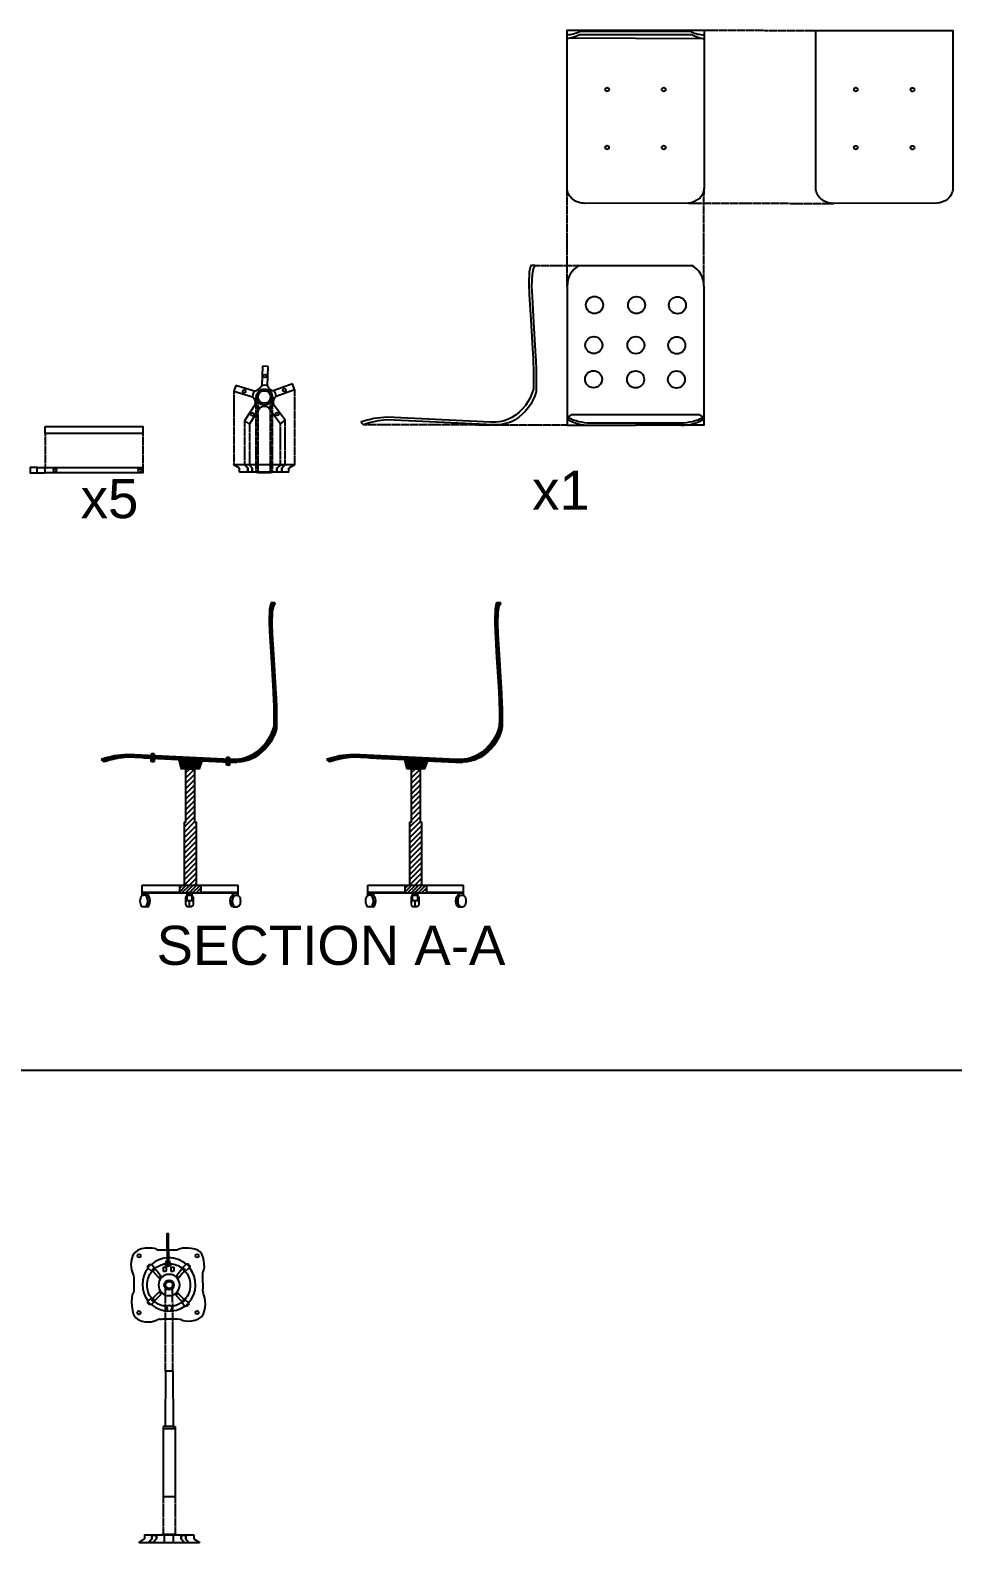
# Model space of a CAD drawing. Header units: millimetres. Extents: x 588 to 1533, y 329 to 716.
# Drawn here: x 1296.5 to 1532.5, y 328.8 to 715.7 of the extents above; entities that cross this region are included whole.
import ezdxf

# ---------------------------------------------------------------- set-up
doc = ezdxf.new("R2010")
doc.units = ezdxf.units.MM
doc.linetypes.add('ACAD_ISO02W100', pattern=[15, 12, -3])
for name, color, linetype in [('A-SECTION', 254, 'Continuous'), ('A-SECTION-1', 253, 'Continuous'), ('A-SECTION-LINE', 1, 'Continuous'), ('G-ANNO-TEXT', 3, 'Continuous'), ('LINE', 3, 'ACAD_ISO02W100'), ('viti e bulloni', 2, 'Continuous')]:
    doc.layers.add(name, color=color, linetype=linetype)

# ---------------------------------------------------------------- blocks, each defined once
blk = doc.blocks.new('base')
for p, q in [((1354.47, 617.59), (1354.31, 612.62)), ((1355.97, 617.54), (1354.47, 617.59)), ((1355.81, 612.57), (1355.97, 617.54)), ((1347.65, 612.65), (1347.2, 611.22)), ((1352.35, 611.16), (1347.65, 612.65)), ((1362.16, 613.04), (1357.48, 611.35)), ((1357.97, 609.93), (1362.67, 611.63)), ((1362.67, 611.63), (1362.16, 613.04)), ((1347.2, 611.22), (1351.97, 609.71)), ((1352.64, 607.8), (1349.9, 603.61)), ((1360.3, 603.77), (1357.33, 607.81)), ((1349.9, 603.61), (1351.16, 602.79)), ((1351.16, 602.79), (1353.84, 606.9)), ((1356.13, 606.91), (1359.09, 602.88)), ((1359.09, 602.88), (1360.3, 603.77))]:
    blk.add_line(p, q)
for centre, radius in [((1355.14, 615.07), 0.4), ((1349.81, 611.18), 0.4), ((1354.97, 609.69), 2.06), ((1360.06, 611.49), 0.4), ((1354.97, 609.69), 1.6), ((1351.9, 605.29), 0.4), ((1358.21, 605.34), 0.4)]:
    blk.add_circle(centre, radius)
for centre, radius, start, end in [((1351.6, 614.22), 3.15, 283.8359, 329.4537), ((1354.97, 609.69), 3.01, 73.8234, 102.7124), ((1357.37, 612.95), 1.61, 193.6595, 273.7209), ((1354.97, 609.69), 3.01, 4.6652, 33.557), ((1354.97, 609.69), 3.01, 150.5772, 179.4957), ((1350.88, 608.26), 1.81, 345.1845, 53.281), ((1354.97, 609.69), 3.01, 218.9698, 247.9111), ((1354.97, 609.69), 3.01, 292.5968, 321.4883), ((1359.2, 608.4), 1.97, 128.828, 197.3255), ((1354.99, 605.23), 2.03, 56.0297, 124.4782)]:
    blk.add_arc(centre, radius, start, end)
blk = doc.blocks.new('rotella')
for p, q in [((931.3, 584.51), (931.29, 582.47)), ((931.29, 582.47), (931.45, 581.77)), ((931.45, 585.16), (931.3, 584.51)), ((931.68, 585.27), (931.45, 585.16)), ((932.65, 581.54), (932.65, 583.66)), ((933.62, 585.27), (933.85, 585.16)), ((933.85, 585.16), (934, 584.51)), ((934.01, 582.47), (933.85, 581.77)), ((934, 584.51), (934.01, 582.47)), ((931.45, 581.77), (931.92, 581.54)), ((931.92, 581.54), (933.38, 581.54)), ((933.85, 581.77), (933.38, 581.54))]:
    blk.add_line(p, q)
blk = doc.blocks.new('Dado esagonale - 10 mm di lato')
at = {"color": 0, "linetype": 'Continuous'}
for p, q in [((-9.2, -6.8), (-9.2, 6.8)), ((-0.7, 9.1), (-8.5, 9.1)), ((-0.7, 4.5), (-8.5, 4.5)), ((0, -6.8), (0, 6.8)), ((-0.7, -4.5), (-8.5, -4.5)), ((-0.7, -9.1), (-8.5, -9.1))]:
    blk.add_line(p, q, dxfattribs=at)
for centre, radius, start, end in [((-5, 6.8), 4.19, 147.13278, 212.86722), ((6.6, 0), 15.7, 163.22135, 196.77865), ((-4.2, 6.8), 4.19, 327.13278, 32.86722), ((-15.7, 0), 15.7, 343.22135, 16.77865), ((-5, -6.8), 4.19, 147.13278, 212.86722), ((-4.2, -6.8), 4.19, 327.13278, 32.86722)]:
    blk.add_arc(centre, radius, start, end, dxfattribs=at)
blk = doc.blocks.new('bullone sedile')
blk.add_lwpolyline([(33.4, 69.4), (33.4, 67.4), (55.5, 67.4), (55.5, 69.4), (33.4, 69.4)])
at = {"rotation": 270}
blk.add_blockref('Dado esagonale - 10 mm di lato', (44.5, 69.4), dxfattribs=at)

msp = doc.modelspace()

# ---------------------------------------------------------------- hatches: boundary and pattern name
at = {"layer": 'A-SECTION'}
h = msp.add_hatch(dxfattribs=at)
h.set_pattern_fill('ANSI31', color=256, scale=0.1)
h.set_pattern_definition([(45, (-9.7947, 0), (-0.2245064, 0.2245064), [])])
h.paths.add_polyline_path([(1353.94, 529.68, 0.198397), (1359.47, 536.95, 0.01359), (1359.48, 542.44, 0.008603), (1359.33, 545.91), (1358.81, 554.64), (1358.41, 561.2), (1358.31, 563.91), (1358.41, 566.92), (1358.69, 568.35), (1359.16, 569.22), (1358.12, 569.22), (1357.99, 568.98), (1357.71, 567.56), (1357.61, 564.55), (1357.7, 561.83), (1358.1, 555.27), (1358.62, 546.54, -0.008603), (1358.77, 543.07, -0.01359), (1358.76, 537.59, -0.198397), (1353.23, 530.31, -0.083501), (1350.58, 529.31, -0.065658), (1347.79, 529.12), (1321.34, 530.38, 0.081098), (1314.57, 529.12), (1315.28, 528.49, -0.057119), (1321.38, 529.75), (1334.56, 529.14), (1340.41, 528.87), (1348.5, 528.49, 0.065658), (1351.28, 528.67, 0.083501)])
h = msp.add_hatch(dxfattribs=at)
h.set_pattern_fill('ANSI31', color=256, scale=0.1)
h.set_pattern_definition([(45, (47.9251, 0), (-0.2245064, 0.2245064), [])])
h.paths.add_polyline_path([(1411.66, 529.68, 0.198397), (1417.18, 536.95, 0.01359), (1417.2, 542.44, 0.008603), (1417.05, 545.91), (1416.53, 554.64), (1416.13, 561.2), (1416.03, 563.91), (1416.13, 566.92), (1416.41, 568.35), (1416.88, 569.22), (1415.84, 569.22), (1415.7, 568.98), (1415.43, 567.56), (1415.33, 564.55), (1415.42, 561.83), (1415.82, 555.27), (1416.34, 546.54, -0.008603), (1416.49, 543.07, -0.01359), (1416.48, 537.59, -0.198397), (1410.95, 530.31, -0.083501), (1408.3, 529.31, -0.065658), (1405.51, 529.12), (1379.06, 530.38, 0.081098), (1372.29, 529.12), (1373, 528.49, -0.057119), (1379.1, 529.75), (1392.28, 529.14), (1398.13, 528.87), (1406.22, 528.49, 0.065658), (1409, 528.67, 0.083501)])
h = msp.add_hatch(dxfattribs=at)
h.set_pattern_fill('ANSI31', color=256, scale=0.3)
h.set_pattern_definition([(45, (-9.7947, 0), (-0.6735192, 0.6735192), [])])
h.paths.add_polyline_path([(1338.97, 513.04), (1338.61, 513.04), (1338.61, 526.78), (1336.23, 526.78), (1336.23, 513.04), (1335.81, 513.04), (1335.81, 496.99), (1338.97, 496.99)])
h = msp.add_hatch(dxfattribs=at)
h.set_pattern_fill('ANSI31', color=256, scale=0.3)
h.set_pattern_definition([(45, (47.9251, 0), (-0.6735192, 0.6735192), [])])
h.paths.add_polyline_path([(1396.69, 513.04), (1396.33, 513.04), (1396.33, 526.78), (1393.95, 526.78), (1393.95, 513.04), (1393.53, 513.04), (1393.53, 496.99), (1396.69, 496.99)])
at = {"layer": 'A-SECTION-1'}
h = msp.add_hatch(dxfattribs=at)
h.set_pattern_fill('ANSI31', color=256, scale=0.1)
h.set_pattern_definition([(45, (-57.7198, 0), (-0.2245064, 0.2245064), [])])
h.paths.add_polyline_path([(1340.37, 528.77), (1349.36, 528.37), (1349.36, 528.47, -0.020277), (1348.5, 528.49), (1340.41, 528.87), (1334.56, 529.14), (1325.57, 529.56), (1325.57, 529.46), (1334.59, 529.04), (1335.21, 526.78), (1336.23, 526.78), (1338.61, 526.78), (1339.65, 526.78)])
h = msp.add_hatch(dxfattribs=at)
h.set_pattern_fill('ANSI31', color=256, scale=0.1)
h.paths.add_polyline_path([(1398.09, 528.77), (1407.08, 528.37), (1407.08, 528.47, -0.020277), (1406.22, 528.49), (1398.13, 528.87), (1392.28, 529.14), (1383.29, 529.56), (1383.29, 529.46), (1392.31, 529.04), (1392.93, 526.78), (1393.95, 526.78), (1396.33, 526.78), (1397.37, 526.78)])
h = msp.add_hatch(dxfattribs=at)
h.set_pattern_fill('ANSI31', color=256, scale=0.2)
h.set_pattern_definition([(45, (-57.7198, 0), (-0.4490128, 0.4490128), [])])
h.paths.add_polyline_path([(1340.14, 496.99), (1338.97, 496.99), (1335.81, 496.99), (1334.64, 496.99), (1334.64, 494.99), (1336.5, 494.99), (1336.5, 495), (1337.91, 495), (1340.14, 494.99)])
h = msp.add_hatch(dxfattribs=at)
h.set_pattern_fill('ANSI31', color=256, scale=0.2)
h.paths.add_polyline_path([(1397.86, 496.99), (1396.69, 496.99), (1393.53, 496.99), (1392.36, 496.99), (1392.36, 494.99), (1394.22, 494.99), (1394.22, 495), (1395.63, 495), (1397.86, 494.99)])

# ---------------------------------------------------------------- linework, layer by layer
for p, q in [((1425.62, 655.51), (1424.57, 655.51)), ((1436.95, 655.51), (1465.78, 655.51)), ((1381.03, 615.41), (1381.73, 614.77)), ((1435, 617.36), (1467.73, 617.36)), ((1439.7, 615.25), (1463.02, 615.25)), ((1348.6, 604.52), (1348.6, 604.62)), ((1348.6, 604.62), (1364.07, 604.62)), ((1350.03, 603.62), (1348.6, 604.52)), ((1350.03, 602.62), (1350.03, 603.62)), ((1351.3, 604.52), (1351.3, 604.62)), ((1352.56, 604.52), (1351.3, 604.52)), ((1352.12, 603.62), (1351.3, 604.52)), ((1351.39, 604.52), (1352.21, 603.62)), ((1352.12, 602.62), (1352.12, 603.62)), ((1352.12, 603.62), (1352.21, 603.62)), ((1352.21, 602.72), (1352.21, 603.62)), ((1352.47, 604.52), (1353.29, 603.62)), ((1352.56, 604.62), (1352.56, 604.52)), ((1353.38, 603.62), (1352.56, 604.52)), ((1353.29, 602.72), (1353.29, 603.62)), ((1353.38, 603.62), (1353.29, 603.62)), ((1353.38, 602.62), (1353.38, 603.62)), ((1359.6, 603.62), (1360.49, 604.52)), ((1359.6, 602.62), (1359.6, 603.62)), ((1359.68, 603.62), (1360.57, 604.52)), ((1359.68, 602.72), (1359.68, 603.62)), ((1360.49, 604.62), (1360.49, 604.52)), ((1360.49, 604.52), (1361.7, 604.52)), ((1360.73, 603.62), (1361.62, 604.52)), ((1360.73, 603.62), (1360.73, 602.72)), ((1361.7, 604.52), (1360.81, 603.62)), ((1360.81, 603.62), (1360.81, 602.62)), ((1361.7, 604.62), (1361.7, 604.52)), ((1364.07, 604.52), (1362.66, 603.62)), ((1362.66, 602.62), (1362.66, 603.62)), ((1364.07, 604.62), (1364.07, 604.52)), ((1362.66, 602.62), (1350.03, 602.62)), ((1352.21, 602.72), (1353.29, 602.72)), ((1354.31, 602.52), (1354.31, 602.62)), ((1358.44, 602.52), (1354.31, 602.52)), ((1354.77, 602.42), (1354.77, 602.52)), ((1357.97, 602.42), (1354.77, 602.42)), ((1357.97, 602.52), (1357.97, 602.42)), ((1358.44, 602.62), (1358.44, 602.52)), ((1359.68, 602.72), (1360.73, 602.72)), ((1325.14, 496.99), (1335.81, 496.99)), ((1325.14, 494.99), (1325.14, 496.99)), ((1338.97, 496.99), (1349.65, 496.99)), ((1349.65, 494.99), (1349.65, 496.99)), ((1382.86, 496.99), (1393.53, 496.99)), ((1382.86, 494.99), (1382.86, 496.99)), ((1396.69, 496.99), (1407.37, 496.99)), ((1407.37, 494.99), (1407.37, 496.99)), ((1325.83, 491.44), (1325.26, 491.44)), ((1325.83, 494.39), (1325.42, 494.39)), ((1326.42, 491.44), (1325.83, 491.44)), ((1326.42, 494.39), (1326.01, 494.39)), ((1326.55, 492.92), (1327.14, 492.92)), ((1348.23, 492.92), (1347.65, 492.92)), ((1348.36, 494.39), (1348.77, 494.39)), ((1348.36, 491.44), (1348.95, 491.44)), ((1348.95, 494.39), (1349.36, 494.39)), ((1348.95, 491.44), (1349.52, 491.44)), ((1383.55, 491.44), (1382.98, 491.44)), ((1383.55, 494.39), (1383.14, 494.39)), ((1384.14, 491.44), (1383.55, 491.44)), ((1384.14, 494.39), (1383.73, 494.39)), ((1384.27, 492.92), (1384.86, 492.92)), ((1405.95, 492.92), (1405.37, 492.92)), ((1406.08, 494.39), (1406.49, 494.39)), ((1406.08, 491.44), (1406.67, 491.44)), ((1406.67, 494.39), (1407.08, 494.39)), ((1406.67, 491.44), (1407.24, 491.44)), ((1331.4, 400.95), (1331.49, 400.95)), ((1331.94, 400.95), (1332.02, 400.95)), ((1340.58, 396.68), (1340.6, 393.69)), ((1331.07, 372.63), (1331, 358.52)), ((1332.94, 372.63), (1331.07, 372.63)), ((1332.94, 372.63), (1333.02, 358.52)), ((1333.02, 358.52), (1330.51, 358.52)), ((1330.51, 358.52), (1330.51, 340.61)), ((1330.51, 358.52), (1330.51, 358.01)), ((1330.51, 358.01), (1333.51, 358.01)), ((1333.02, 358.52), (1333.51, 358.52)), ((1333.51, 358.52), (1333.51, 340.61)), ((1330.51, 340.61), (1333.51, 340.61)), ((1324.31, 328.87), (1325.72, 329.77)), ((1324.31, 328.77), (1324.31, 328.87)), ((1325.72, 330.77), (1338.35, 330.77)), ((1325.72, 330.77), (1325.72, 329.77)), ((1326.68, 328.87), (1327.57, 329.77)), ((1326.68, 328.77), (1326.68, 328.87)), ((1327.89, 328.87), (1326.68, 328.87)), ((1327.65, 329.77), (1326.76, 328.87)), ((1327.57, 329.77), (1327.57, 330.77)), ((1327.65, 329.77), (1327.65, 330.67)), ((1328.7, 330.67), (1327.65, 330.67)), ((1328.7, 329.77), (1327.81, 328.87)), ((1328.78, 329.77), (1327.89, 328.87)), ((1327.89, 328.77), (1327.89, 328.87)), ((1328.7, 330.67), (1328.7, 329.77)), ((1328.78, 330.77), (1328.78, 329.77)), ((1329.94, 330.77), (1329.94, 330.87)), ((1329.94, 330.87), (1334.07, 330.87)), ((1330.41, 330.87), (1330.41, 330.97)), ((1330.41, 330.97), (1333.61, 330.97)), ((1330.85, 328.77), (1330.85, 330.77)), ((1333.14, 328.77), (1333.14, 330.77)), ((1333.61, 330.97), (1333.61, 330.87)), ((1334.07, 330.87), (1334.07, 330.77)), ((1335, 330.77), (1335, 329.77)), ((1335, 329.77), (1335.82, 328.87)), ((1335, 329.77), (1335.09, 329.77)), ((1335.09, 330.67), (1335.09, 329.77)), ((1336.17, 330.67), (1335.09, 330.67)), ((1335.91, 328.87), (1335.09, 329.77)), ((1335.82, 328.77), (1335.82, 328.87)), ((1335.82, 328.87), (1337.08, 328.87)), ((1336.17, 330.67), (1336.17, 329.77)), ((1336.26, 329.77), (1336.17, 329.77)), ((1336.99, 328.87), (1336.17, 329.77)), ((1336.26, 330.77), (1336.26, 329.77)), ((1336.26, 329.77), (1337.08, 328.87)), ((1337.08, 328.87), (1337.08, 328.77)), ((1338.35, 330.77), (1338.35, 329.77)), ((1338.35, 329.77), (1339.78, 328.87)), ((1339.78, 328.87), (1339.78, 328.77)), ((1339.78, 328.77), (1324.31, 328.77))]:
    msp.add_line(p, q)
for points in [[(1433.82, 675.29), (1433.88, 715.66), (1468.88, 715.67), (1468.88, 675.29, -0.231255), (1467.51, 672.49, -0.140847), (1464.87, 671.43), (1438.42, 671.38, -0.165877), (1435.27, 672.45, -0.224933), (1433.82, 675.29, -0.224933)], [(1497.47, 675.26), (1497.53, 715.63), (1532.53, 715.64), (1532.54, 675.26, -0.231255), (1531.17, 672.46, -0.140847), (1528.53, 671.4), (1502.07, 671.35, -0.165877), (1498.93, 672.41, -0.224933), (1497.47, 675.26, -0.224933)], [(1424.57, 655.51), (1424.44, 655.26), (1424.16, 653.84), (1424.07, 650.83), (1424.16, 648.11), (1424.56, 641.56), (1425.08, 632.82, -0.008603), (1425.23, 629.36, -0.01359), (1425.22, 623.87, -0.198397), (1419.69, 616.6, -0.083501), (1417.04, 615.59, -0.065658), (1414.25, 615.41), (1387.8, 616.67, 0.081098), (1381.03, 615.41)], [(1425.62, 655.51), (1425.15, 654.63), (1424.87, 653.21), (1424.77, 650.2), (1424.87, 647.48), (1425.27, 640.93), (1425.79, 632.19, -0.008603), (1425.93, 628.72, -0.01359), (1425.92, 623.24, -0.198397), (1420.4, 615.96, -0.083501), (1417.74, 614.96, -0.065658), (1414.95, 614.77), (1387.83, 616.03, 0.057119), (1381.73, 614.77, 0.028948)]]:
    msp.add_lwpolyline(points, format="xyb")
for points in [[(1468.88, 713.51), (1433.87, 713.61)], [(1437.04, 714.6), (1465.68, 714.58)], [(1465.69, 715.29), (1437.05, 715.32)], [(1433.88, 650.19), (1433.86, 614.63), (1451.36, 614.63)], [(1468.85, 650.19), (1468.86, 614.63), (1451.36, 614.63)], [(1300.3, 614.33), (1325.3, 614.33), (1325.3, 612.53), (1300.3, 612.53)], [(1300.3, 612.53), (1300.3, 614.33)], [(1298.26, 602.49), (1298.26, 603.79), (1296.46, 603.79), (1296.46, 602.49), (1298.26, 602.49)], [(1300.3, 603.79), (1325.3, 603.79), (1325.3, 602.49), (1300.3, 602.49), (1300.3, 603.79)], [(1325.13, 494.36), (1325.13, 494.39), (1325.42, 494.39)], [(1334.64, 495.11), (1325.14, 495.11)], [(1325.14, 494.99), (1349.65, 494.99)], [(1349.65, 495.11), (1340.14, 495.11)], [(1349.66, 494.36), (1349.66, 494.39), (1349.36, 494.39)], [(1382.85, 494.36), (1382.85, 494.39), (1383.14, 494.39)], [(1392.36, 495.11), (1382.86, 495.11)], [(1382.86, 494.99), (1407.37, 494.99)], [(1407.37, 495.11), (1397.86, 495.11)], [(1407.38, 494.36), (1407.38, 494.39), (1407.08, 494.39)], [(1331.95, 399.52), (1331.84, 407.8), (1331.39, 407.8), (1331.5, 399.51)], [(1327.61, 398.19), (1326.6, 399.03)], [(1328.37, 398.96), (1327.46, 399.95)], [(1335.38, 399), (1336.35, 400.06)], [(1336.14, 398.14), (1337.21, 399.15)], [(1327.48, 391.32), (1326.59, 390.64)], [(1336.01, 391), (1336.95, 390.17)], [(1328.26, 390.49), (1327.45, 389.72)], [(1335.26, 390.3), (1336, 389.33)]]:
    msp.add_lwpolyline(points)
for points in [[(1325.14, 494.99), (1326.54, 494.99), (1326.54, 494.39), (1325.14, 494.39)], [(1337.91, 495), (1336.5, 495), (1336.5, 494.39), (1337.91, 494.39)], [(1337.92, 494.39), (1336.51, 494.39), (1336.51, 493.1), (1337.92, 493.1)], [(1349.65, 494.99), (1348.24, 494.99), (1348.24, 494.39), (1349.65, 494.39)], [(1382.86, 494.99), (1384.26, 494.99), (1384.26, 494.39), (1382.86, 494.39)], [(1395.63, 495), (1394.22, 495), (1394.22, 494.39), (1395.63, 494.39)], [(1395.64, 494.39), (1394.23, 494.39), (1394.23, 493.1), (1395.64, 493.1)], [(1407.37, 494.99), (1405.96, 494.99), (1405.96, 494.39), (1407.37, 494.39)]]:
    msp.add_lwpolyline(points, close=True)
for centre, radius in [((1444.1, 700.53), 0.486), ((1458.57, 700.52), 0.486), ((1507.75, 700.5), 0.486), ((1522.22, 700.49), 0.486), ((1444.08, 685.69), 0.486), ((1458.57, 685.68), 0.486), ((1507.74, 685.66), 0.486), ((1522.23, 685.64), 0.486), ((1440.86, 645.39), 2.18), ((1451.62, 645.37), 2.18), ((1462.07, 645.33), 2.18), ((1440.69, 635.13), 2.18), ((1451.45, 635.11), 2.18), ((1461.91, 635.07), 2.18), ((1440.62, 626.39), 2.18), ((1451.38, 626.37), 2.18), ((1461.83, 626.33), 2.18), ((1302.78, 603.14), 0.4), ((1324.44, 603.1), 0.4), ((1324.32, 402.16), 0.442), ((1324.32, 402.16), 0.442), ((1339.16, 402.16), 0.442), ((1331.99, 394.71), 1.23), ((1331.99, 394.71), 0.911), ((1324.29, 387.64), 0.442), ((1339.16, 387.65), 0.442)]:
    msp.add_circle(centre, radius)
for centre, radius, start, end in [((1432.66, 723.09), 9.55, 277.1639, 297.3274), ((1433.36, 723.46), 8.94, 273.2834, 294.3991), ((1470.3, 723.07), 9.66, 241.4822, 261.5586), ((1468.78, 721.23), 6.7, 242.5243, 270.8307), ((1439.72, 650.35), 5.85, 118.2955, 181.6314), ((1463, 650.35), 5.85, 358.3686, 61.7045), ((1435.73, 615.53), 1.97, 111.981, 161.4981), ((1439.9, 627.31), 12.69, 241.5863, 269.1058), ((1439.9, 627.93), 12.69, 242.8358, 269.1058), ((1462.83, 627.93), 12.69, 270.8942, 297.1642), ((1462.83, 627.31), 12.69, 270.8942, 298.4137), ((1466.99, 615.53), 1.97, 18.5019, 68.019), ((1332, 394.83), 6.84, 142.1508, 217.7409), ((1331.97, 394.84), 6.81, 94.1523, 131.4124), ((1331.97, 394.84), 6.81, 50.0285, 90.3668), ((1332, 394.81), 6.78, 316.8419, 39.8073), ((1331.97, 394.89), 6.87, 228.8365, 305.9488)]:
    msp.add_arc(centre, radius, start, end)
for centre, start_param, end_param in [((1325.26, 492.92), 0, 3.141593), ((1325.83, 492.92), 3.141593, 6.283185), ((1326.13, 492.92), 3.141593, 4.712389), ((1326.42, 492.92), 3.141593, 6.283185), ((1382.98, 492.92), 0, 3.141593), ((1383.55, 492.92), 3.141593, 6.283185), ((1383.85, 492.92), 3.141593, 4.712389), ((1384.14, 492.92), 3.141593, 6.283185)]:
    msp.add_ellipse(centre, major_axis=(0, 1.47), ratio=0.488012, start_param=start_param, end_param=end_param)
at = {"extrusion": (0, 0, -1)}
for centre, start_param, end_param in [((1348.36, 492.92), 3.141593, 6.283185), ((1348.66, 492.92), 3.141593, 4.712389), ((1348.95, 492.92), 3.141593, 6.283185), ((1349.52, 492.92), 0, 3.141593), ((1406.08, 492.92), 3.141593, 6.283185), ((1406.38, 492.92), 3.141593, 4.712389), ((1406.67, 492.92), 3.141593, 6.283185), ((1407.24, 492.92), 0, 3.141593)]:
    msp.add_ellipse(centre, major_axis=(0, 1.47), ratio=0.488012, start_param=start_param, end_param=end_param, dxfattribs=at)
for points, knots in [([(1328.6, 403.92), (1328.19, 404.25), (1323.77, 404.63), (1322.74, 402.3), (1321.71, 399.97), (1322.52, 398.2), (1322.91, 397.14)], [0, 0, 0, 0, 1, 1, 1, 2, 2, 2, 2]), ([(1331.45, 403.6), (1330.02, 403.61), (1329.31, 403.62), (1329.17, 403.62), (1328.86, 403.62), (1328.95, 403.74), (1328.6, 403.92)], [0.121151, 0.121151, 0.121151, 0.121151, 1, 1, 1, 2, 2, 2, 2]), ([(1340.84, 398.4), (1341.27, 398.82), (1341.07, 402.85), (1339.34, 403.65), (1337.4, 404.33), (1334.52, 404.22), (1334.11, 403.67), (1333.96, 403.57), (1333.96, 403.64), (1333.79, 403.62), (1333.41, 403.6), (1332.8, 403.59), (1332.08, 403.59)], [0, 0, 0, 0, 1, 1, 1, 2, 2, 2, 3, 3, 3, 4, 4, 4, 4]), ([(1331.39, 389.17), (1330.08, 389.3), (1328.97, 389.83), (1328.26, 390.49), (1327.79, 390.57), (1327.49, 390.84), (1327.48, 391.32), (1326.79, 392.19), (1326.35, 393.38), (1326.35, 394.68), (1326.35, 396.02), (1326.83, 397.26), (1327.61, 398.19), (1327.57, 398.67), (1327.97, 399.02), (1328.37, 398.96), (1329.08, 399.55), (1330.01, 399.99), (1331.02, 400.15)], [0, 0, 0, 0, 1, 1, 1, 2, 2, 2, 3, 3, 3, 4, 4, 4, 5, 5, 5, 6, 6, 6, 6]), ([(1326.6, 399.03), (1326.54, 399.16), (1326.52, 399.4), (1326.53, 399.52), (1326.53, 399.55), (1326.54, 399.56), (1326.56, 399.57), (1326.58, 399.57), (1326.59, 399.57), (1326.61, 399.56), (1326.85, 399.43), (1327.09, 399.56), (1326.9, 399.81), (1326.88, 399.84), (1326.88, 399.85), (1326.87, 399.89), (1326.88, 399.92), (1326.88, 399.93), (1326.92, 399.95), (1327.05, 400.01), (1327.29, 399.99), (1327.46, 399.95)], [0, 0, 0, 0, 1, 1, 1, 2, 2, 2, 3, 3, 3, 4, 4, 4, 5, 5, 5, 6, 6, 6, 6.851177, 6.851177, 6.851177, 6.851177]), ([(1328.5, 398.68), (1328.5, 398.68), (1329.66, 397.3), (1329.89, 397.1), (1329.64, 396.52), (1329.31, 396.59), (1329.31, 396.59), (1329.31, 396.59), (1327.94, 398.12), (1327.94, 398.12), (1328, 398.59), (1328.5, 398.68), (1328.5, 398.68)], [0, 0, 0, 0, 1, 1, 1, 2, 2, 2, 3, 3, 3, 4, 4, 4, 4]), ([(1330.58, 398.25), (1330.54, 398.29), (1330.56, 398.37), (1330.54, 398.51), (1330.54, 398.73), (1330.56, 399.17), (1330.57, 399.26), (1330.81, 399.29), (1330.95, 399.3), (1330.95, 399.3), (1331.1, 399.28), (1331.17, 399.3), (1331.21, 399.25)], [0, 0, 0, 0, 1, 1, 1, 2, 2, 2, 3, 3, 3, 4, 4, 4, 4]), ([(1331.21, 399.25), (1331.21, 399.24), (1331.22, 399.22), (1331.22, 399.21), (1331.21, 398.93), (1331.23, 398.52), (1331.21, 398.41), (1331.19, 398.23), (1331.22, 398.19), (1331.03, 398.19), (1330.85, 398.18), (1330.94, 398.19), (1330.8, 398.17), (1330.72, 398.17), (1330.6, 398.2), (1330.58, 398.25)], [0, 0, 0, 0, 1, 1, 1, 2, 2, 2, 3, 3, 3, 4, 4, 4, 5, 5, 5, 5]), ([(1332.02, 400.95), (1332.15, 400.44), (1332.23, 400.26), (1332.34, 399.96), (1332.47, 399.6), (1331.93, 399.49), (1331.72, 399.48), (1331.41, 399.49), (1330.98, 399.69), (1331.03, 399.9), (1331.07, 400.12), (1331.4, 400.95), (1331.4, 400.95)], [0.010478, 0.010478, 0.010478, 0.010478, 1, 1, 1, 2, 2, 2, 3, 3, 3, 4, 4, 4, 4]), ([(1332.3, 400.19), (1333.44, 400.11), (1334.47, 399.68), (1335.38, 399), (1335.76, 398.98), (1336.13, 398.63), (1336.14, 398.14), (1336.91, 397.31), (1337.41, 396.05), (1337.41, 394.68), (1337.41, 393.27), (1336.88, 391.98), (1336.01, 391), (1336.02, 390.7), (1335.65, 390.32), (1335.26, 390.3), (1334.61, 389.78), (1333.76, 389.39), (1332.72, 389.19)], [0, 0, 0, 0, 1, 1, 1, 2, 2, 2, 3, 3, 3, 4, 4, 4, 5, 5, 5, 6, 6, 6, 6]), ([(1332.55, 398.25), (1332.51, 398.29), (1332.53, 398.37), (1332.52, 398.51), (1332.51, 398.73), (1332.54, 399.17), (1332.54, 399.26), (1332.79, 399.29), (1332.93, 399.3), (1332.93, 399.3), (1333.08, 399.28), (1333.15, 399.3), (1333.18, 399.25)], [0, 0, 0, 0, 1, 1, 1, 2, 2, 2, 3, 3, 3, 4, 4, 4, 4]), ([(1333.18, 399.25), (1333.19, 399.24), (1333.2, 399.22), (1333.2, 399.21), (1333.19, 398.93), (1333.21, 398.52), (1333.18, 398.41), (1333.16, 398.23), (1333.19, 398.19), (1333.01, 398.19), (1332.83, 398.18), (1332.91, 398.19), (1332.77, 398.17), (1332.69, 398.17), (1332.57, 398.2), (1332.55, 398.25)], [0, 0, 0, 0, 1, 1, 1, 2, 2, 2, 3, 3, 3, 4, 4, 4, 5, 5, 5, 5]), ([(1335.86, 398.24), (1335.86, 398.24), (1334.68, 396.91), (1334.51, 396.65), (1333.92, 396.82), (1333.94, 397.17), (1333.94, 397.17), (1333.94, 397.17), (1335.24, 398.73), (1335.24, 398.73), (1335.7, 398.73), (1335.86, 398.24), (1335.86, 398.24)], [0, 0, 0, 0, 1, 1, 1, 2, 2, 2, 3, 3, 3, 4, 4, 4, 4]), ([(1336.35, 400.06), (1336.49, 400.1), (1336.72, 400.11), (1336.85, 400.09), (1336.87, 400.08), (1336.88, 400.08), (1336.89, 400.06), (1336.89, 400.03), (1336.89, 400.02), (1336.88, 400.01), (1336.73, 399.78), (1336.84, 399.53), (1337.1, 399.7), (1337.13, 399.72), (1337.14, 399.72), (1337.19, 399.72), (1337.22, 399.71), (1337.23, 399.71), (1337.24, 399.67), (1337.29, 399.54), (1337.25, 399.32), (1337.21, 399.15)], [0, 0, 0, 0, 1, 1, 1, 2, 2, 2, 3, 3, 3, 4, 4, 4, 5, 5, 5, 6, 6, 6, 6.816622, 6.816622, 6.816622, 6.816622]), ([(1322.91, 397.14), (1323.01, 396.41), (1322.97, 393.34), (1322.97, 393.34), (1322.97, 393.34), (1323.11, 393.09), (1322.71, 392.57)], [3, 3, 3, 3, 4, 4, 4, 5, 5, 5, 5]), ([(1334.7, 394.71), (1334.7, 393.21), (1333.49, 391.99), (1331.99, 391.99), (1330.49, 391.99), (1329.27, 393.21), (1329.27, 394.71), (1329.27, 396.21), (1330.49, 397.42), (1331.99, 397.42), (1333.49, 397.42), (1334.7, 396.21), (1334.7, 394.71)], [0, 0, 0, 0, 1, 1, 1, 2, 2, 2, 3, 3, 3, 4, 4, 4, 4]), ([(1340.58, 396.68), (1340.59, 397.24), (1340.59, 397.67), (1340.59, 397.76), (1340.59, 398.08), (1340.75, 398.04), (1340.84, 398.4)], [0, 0, 0, 0, 1, 1, 1, 2, 2, 2, 2]), ([(1322.71, 392.57), (1322.28, 392.04), (1321.87, 386.77), (1324.2, 385.76), (1326.54, 384.74), (1328.82, 385.57), (1329.07, 385.88), (1329.48, 386.11), (1329.74, 385.96), (1330.16, 386), (1330.61, 386.03), (1334.58, 386.01), (1333.96, 386.01), (1335.21, 386.01), (1334.94, 385.87), (1335.33, 385.74)], [0, 0, 0, 0, 1, 1, 1, 2, 2, 2, 3, 3, 3, 4, 4, 4, 5, 5, 5, 5]), ([(1327.84, 391.38), (1327.84, 391.38), (1329.17, 392.6), (1329.36, 392.84), (1329.95, 392.62), (1329.89, 392.28), (1329.89, 392.28), (1329.89, 392.28), (1328.43, 390.85), (1328.43, 390.85), (1327.95, 390.89), (1327.84, 391.38), (1327.84, 391.38)], [0, 0, 0, 0, 1, 1, 1, 2, 2, 2, 3, 3, 3, 4, 4, 4, 4]), ([(1334.31, 392.59), (1334.31, 392.59), (1335.54, 391.3), (1335.78, 391.11), (1335.56, 390.53), (1335.21, 390.59), (1335.21, 390.59), (1335.21, 390.59), (1333.77, 392.02), (1333.77, 392.02), (1333.81, 392.48), (1334.31, 392.59), (1334.31, 392.59)], [0, 0, 0, 0, 1, 1, 1, 2, 2, 2, 3, 3, 3, 4, 4, 4, 4]), ([(1335.32, 385.75), (1335.73, 385.41), (1339.75, 384.98), (1340.78, 387.3), (1341.81, 389.63), (1341.01, 391.94), (1340.7, 392.88), (1340.67, 392.97), (1340.72, 392.84), (1340.63, 393.28), (1340.62, 393.35), (1340.61, 393.5), (1340.6, 393.69)], [0, 0, 0, 0, 1, 1, 1, 2, 2, 2, 3, 3, 3, 4, 4, 4, 4]), ([(1327.45, 389.72), (1327.31, 389.68), (1327.07, 389.67), (1326.95, 389.69), (1326.93, 389.7), (1326.92, 389.7), (1326.91, 389.72), (1326.91, 389.75), (1326.91, 389.76), (1326.92, 389.77), (1327.06, 390), (1326.95, 390.25), (1326.69, 390.08), (1326.66, 390.06), (1326.65, 390.06), (1326.6, 390.06), (1326.58, 390.07), (1326.57, 390.07), (1326.56, 390.11), (1326.51, 390.24), (1326.54, 390.48), (1326.59, 390.64)], [0, 0, 0, 0, 1, 1, 1, 2, 2, 2, 3, 3, 3, 4, 4, 4, 5, 5, 5, 6, 6, 6, 6.851177, 6.851177, 6.851177, 6.851177]), ([(1331.39, 389.17), (1331.4, 389.44), (1331.86, 389.52), (1332.09, 389.52), (1332.35, 389.51), (1332.77, 389.31), (1332.72, 389.1), (1332.68, 388.88), (1332.4, 388.04), (1332.4, 388.04)], [0, 0, 0, 0, 1, 1, 1, 2, 2, 2, 3, 3, 3, 3]), ([(1331.69, 388.03), (1331.59, 388.57), (1331.52, 388.75), (1331.41, 389.06), (1331.4, 389.1), (1331.39, 389.14), (1331.39, 389.17)], [0, 0, 0, 0, 1, 1, 1, 2, 2, 2, 2]), ([(1336.95, 390.17), (1336.99, 390.02), (1336.99, 389.79), (1336.96, 389.67), (1336.95, 389.64), (1336.95, 389.63), (1336.93, 389.63), (1336.9, 389.62), (1336.89, 389.62), (1336.88, 389.64), (1336.65, 389.79), (1336.4, 389.68), (1336.56, 389.42), (1336.58, 389.39), (1336.58, 389.38), (1336.58, 389.33), (1336.57, 389.3), (1336.57, 389.3), (1336.53, 389.28), (1336.4, 389.24), (1336.17, 389.28), (1336, 389.33)], [0, 0, 0, 0, 1, 1, 1, 2, 2, 2, 3, 3, 3, 4, 4, 4, 5, 5, 5, 6, 6, 6, 6.827507, 6.827507, 6.827507, 6.827507])]:
    msp.add_open_spline(points, degree=3, knots=knots)
msp.add_open_spline([(1332.08, 403.59), (1332.02, 403.59), (1331.96, 403.59), (1331.9, 403.59)], degree=3)
at = {"layer": 'A-SECTION-LINE'}
for p, q in [((1359.16, 569.22), (1358.12, 569.22)), ((1416.88, 569.22), (1415.84, 569.22)), ((1314.57, 529.12), (1315.28, 528.49)), ((1325.57, 529.56), (1325.57, 529.46)), ((1334.59, 529.04), (1325.57, 529.46)), ((1334.56, 529.14), (1340.41, 528.87)), ((1336.23, 526.78), (1338.61, 526.78)), ((1340.37, 528.77), (1349.36, 528.37)), ((1349.36, 528.47), (1349.36, 528.37)), ((1372.29, 529.12), (1373, 528.49)), ((1383.29, 529.56), (1383.29, 529.46)), ((1392.31, 529.04), (1383.29, 529.46)), ((1392.28, 529.14), (1398.13, 528.87)), ((1393.95, 526.78), (1396.33, 526.78)), ((1398.09, 528.77), (1407.08, 528.37)), ((1407.08, 528.47), (1407.08, 528.37)), ((1334.64, 496.99), (1334.64, 494.99)), ((1334.64, 496.99), (1335.81, 496.99)), ((1335.81, 496.99), (1338.97, 496.99)), ((1338.97, 496.99), (1340.14, 496.99)), ((1340.14, 496.99), (1340.14, 494.99)), ((1392.36, 496.99), (1392.36, 494.99)), ((1392.36, 496.99), (1393.53, 496.99)), ((1393.53, 496.99), (1396.69, 496.99)), ((1396.69, 496.99), (1397.86, 496.99)), ((1397.86, 496.99), (1397.86, 494.99)), ((1334.64, 494.99), (1340.14, 494.99)), ((1392.36, 494.99), (1397.86, 494.99))]:
    msp.add_line(p, q, dxfattribs=at)
for points in [[(1358.12, 569.22), (1357.99, 568.98), (1357.71, 567.56), (1357.61, 564.55), (1357.7, 561.83), (1358.1, 555.27), (1358.62, 546.54, -0.008603), (1358.77, 543.07, -0.01359), (1358.76, 537.59, -0.198397), (1353.23, 530.31, -0.083501), (1350.58, 529.31, -0.065658), (1347.79, 529.12), (1321.34, 530.38, 0.081098), (1314.57, 529.12)], [(1359.16, 569.22), (1358.69, 568.35), (1358.41, 566.92), (1358.31, 563.91), (1358.41, 561.2), (1358.81, 554.64), (1359.33, 545.91, -0.008603), (1359.48, 542.44, -0.01359), (1359.47, 536.95, -0.198397), (1353.94, 529.68, -0.083501), (1351.28, 528.67, -0.065658), (1348.5, 528.49), (1340.41, 528.87)], [(1415.84, 569.22), (1415.7, 568.98), (1415.43, 567.56), (1415.33, 564.55), (1415.42, 561.83), (1415.82, 555.27), (1416.34, 546.54, -0.008603), (1416.49, 543.07, -0.01359), (1416.48, 537.59, -0.198397), (1410.95, 530.31, -0.083501), (1408.3, 529.31, -0.065658), (1405.51, 529.12), (1379.06, 530.38, 0.081098), (1372.29, 529.12)], [(1416.88, 569.22), (1416.41, 568.35), (1416.13, 566.92), (1416.03, 563.91), (1416.13, 561.2), (1416.53, 554.64), (1417.05, 545.91, -0.008603), (1417.2, 542.44, -0.01359), (1417.18, 536.95, -0.198397), (1411.66, 529.68, -0.083501), (1409, 528.67, -0.065658), (1406.22, 528.49), (1398.13, 528.87)], [(1334.56, 529.14), (1321.38, 529.75, 0.057119), (1315.28, 528.49)], [(1392.28, 529.14), (1379.1, 529.75, 0.057119), (1373, 528.49)]]:
    msp.add_lwpolyline(points, format="xyb", dxfattribs=at)
for points in [[(1336.23, 526.78), (1335.21, 526.78), (1334.59, 529.04)], [(1336.23, 526.78), (1336.23, 513.04)], [(1340.37, 528.77), (1339.65, 526.78), (1338.61, 526.78)], [(1338.61, 513.04), (1338.61, 526.78)], [(1393.95, 526.78), (1392.93, 526.78), (1392.31, 529.04)], [(1393.95, 526.78), (1393.95, 513.04)], [(1398.09, 528.77), (1397.37, 526.78), (1396.33, 526.78)], [(1396.33, 513.04), (1396.33, 526.78)], [(1336.23, 513.04), (1335.81, 513.04), (1335.81, 496.99)], [(1338.97, 496.99), (1338.97, 513.04), (1338.61, 513.04)], [(1393.95, 513.04), (1393.53, 513.04), (1393.53, 496.99)], [(1396.69, 496.99), (1396.69, 513.04), (1396.33, 513.04)]]:
    msp.add_lwpolyline(points, dxfattribs=at)
at = {"layer": 'G-ANNO-TEXT'}
msp.add_xline((843.3, 449.65), (1, 0), dxfattribs=at)
at = {"layer": 'LINE', "ltscale": 0.03}
for p, q in [((1468.88, 715.67), (1497.53, 715.63)), ((1433.88, 650.19), (1433.82, 675.29)), ((1468.85, 650.19), (1468.88, 675.29)), ((1464.87, 671.43), (1502.05, 671.38)), ((1425.62, 655.51), (1436.95, 655.51)), ((1348.6, 623.37), (1348.6, 604.62)), ((1364.07, 623.78), (1364.07, 604.62)), ((1354.31, 602.52), (1354.31, 621.84)), ((1354.77, 602.42), (1354.77, 621.84)), ((1357.97, 602.42), (1357.97, 621.84)), ((1358.44, 602.52), (1358.44, 621.84)), ((1351.3, 615.76), (1351.3, 604.62)), ((1361.7, 604.62), (1361.7, 615.92)), ((1300.3, 612.53), (1300.3, 603.79)), ((1325.3, 612.53), (1325.3, 603.79)), ((1352.56, 614.94), (1352.56, 604.62)), ((1360.49, 604.62), (1360.49, 615.03)), ((1433.86, 614.63), (1381.73, 614.77)), ((1298.26, 603.79), (1300.3, 603.79)), ((1298.26, 602.49), (1300.3, 602.49)), ((1331.07, 372.63), (1331.07, 394.71)), ((1332.94, 372.63), (1332.9, 394.71)), ((1330.51, 340.61), (1330.51, 330.97)), ((1333.51, 340.61), (1333.51, 330.97))]:
    msp.add_line(p, q, dxfattribs=at)
at = {"layer": 'viti e bulloni'}
for p, q in [((1327.22, 530.1), (1328.45, 530.04)), ((1327.39, 528.67), (1327.4, 528.84)), ((1327.48, 528.57), (1327.39, 528.67)), ((1328.15, 528.63), (1327.39, 528.67)), ((1328.05, 528.54), (1327.48, 528.57)), ((1328.15, 528.63), (1328.05, 528.54)), ((1328.16, 528.81), (1328.15, 528.63)), ((1346.48, 529.18), (1347.71, 529.13)), ((1346.65, 527.75), (1346.66, 527.95)), ((1346.74, 527.65), (1346.65, 527.75)), ((1347.41, 527.71), (1346.65, 527.75)), ((1347.31, 527.62), (1346.74, 527.65)), ((1347.41, 527.71), (1347.31, 527.62)), ((1347.42, 527.93), (1347.41, 527.71))]:
    msp.add_line(p, q, dxfattribs=at)
for centre, start, end in [((1327.83, 529.97), 6.9098, 167.6376), ((1347.09, 529.05), 7.1092, 167.8371)]:
    msp.add_arc(centre, 0.626, start, end, dxfattribs=at)

# ---------------------------------------------------------------- block references
msp.add_blockref('base', (1.4, 12.15))
at = {"xscale": 0.7246563322274886, "yscale": 0.7246563322274886, "zscale": 0.7246563322274886}
for p in [(661.36, 70.14), (719.08, 70.14)]:
    msp.add_blockref('rotella', p, dxfattribs=at)
at = {"layer": 'viti e bulloni'}
for p, xscale, yscale, zscale, rotation in [((1330.09, 532.51), 0.04831653684526237, 0.04831653684526237, 0.04831653684526237, 177.3719045828186), ((1349.35, 531.63), 0.04831653684526239, 0.04831653684526239, 0.04831653684526239, 177.4294295224551)]:
    msp.add_blockref('bullone sedile', p, dxfattribs=dict(at, xscale=xscale, yscale=yscale, zscale=zscale, rotation=rotation))

# ---------------------------------------------------------------- texts
at = {"layer": 'G-ANNO-TEXT', "char_height": 10, "attachment_point": 1}
for s, width, insert in [('{\\fArial|b0|i0|c0|p34;x5}', 15.8866, (1309.38, 600.86)), ('{\\fArial|b0|i0|c0|p34;x1}', 18.9614, (1424.9, 603)), ('{\\fArial|b0|i0|c0|p34;SECTION A-A}', 141.9193, (1328.79, 486.6))]:
    msp.add_mtext_dynamic_manual_height_columns(s, width=width, gutter_width=12.5, heights=[0], dxfattribs=dict(at, insert=insert))

doc.saveas('drawing.dxf')
